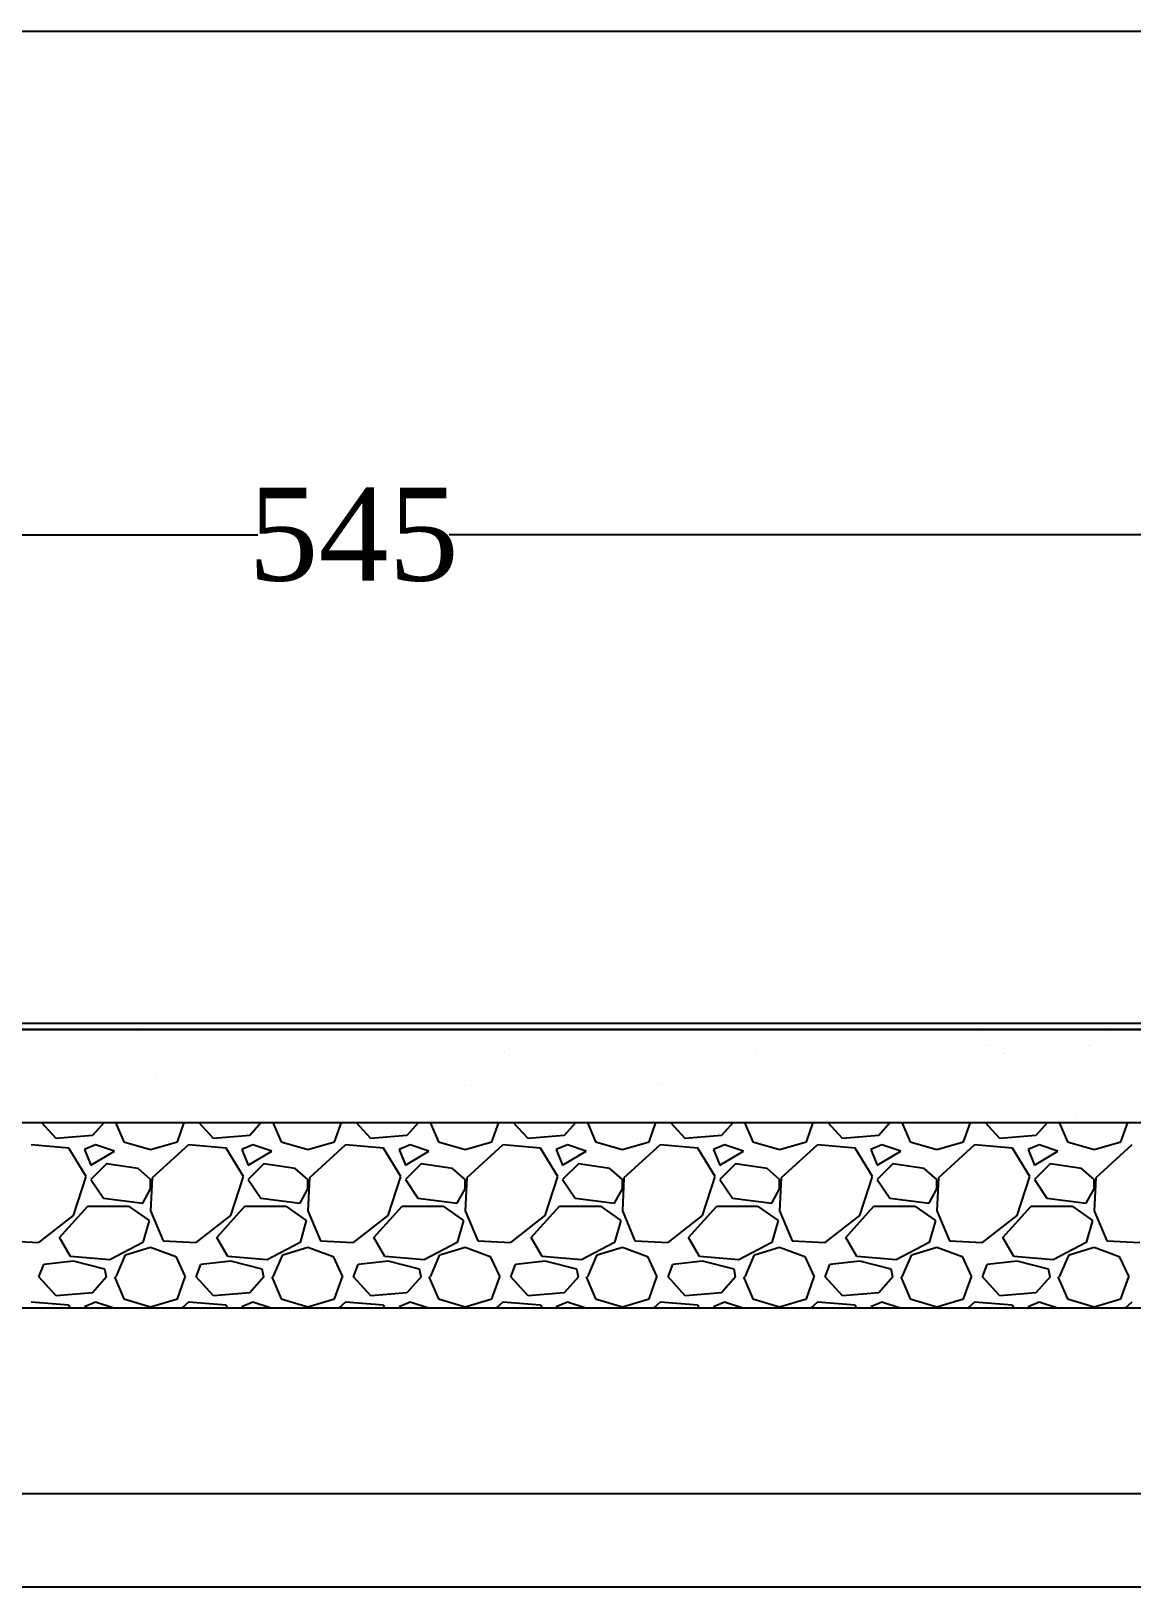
# Model space of a CAD drawing. Header units: centimetres. Extents: x 19229 to 24071, y 10219 to 13664.
# Drawn here: x 22589.1 to 22766.9, y 10557.6 to 10808.9 of the extents above; entities that cross this region are included whole.
import ezdxf

# ---------------------------------------------------------------- set-up
doc = ezdxf.new("R2010")
doc.units = ezdxf.units.CM
doc.layers.get('0').update_dxf_attribs({"linetype": 'CONTINUOUS'})
doc.layers.get('DEFPOINTS').update_dxf_attribs({"linetype": 'CONTINUOUS'})
doc.styles.add('style2', font='times.ttf', dxfattribs={"height": 15})
doc.dimstyles.get("Standard").update_dxf_attribs({"dimtxt": 15, "dimasz": 0.18, "dimexe": 0.18, "dimexo": 0.0625, "dimgap": 0.09, "dimtad": 0, "dimtih": 1, "dimtoh": 1, "dimdec": 0, "dimzin": 0, "dimdsep": 46, "dimtxsty": 'style2', "dimcen": 0.09, "dimadec": 0, "dimazin": 0, "dimtfac": 1, "dimtdec": 0, "dimtofl": 0, "dimtmove": 0, "dimatfit": 3, "dimfxl": 1, "dimtolj": 1, "dimtzin": 0, "dimarcsym": 0})
pattern_1 = [(37.5, (-124.63, 1031.876), (-1.60003, 48.941324), [0, -38.608, 0, -43.18, 0, -41.275]), (7.5, (-124.63, 1031.876), (44.95233, 71.68251), [0, -20.828, 0, -34.798, 0, -13.335]), (327.5, (-155.87, 1031.876), (79.09924, 0.14372), [0, -12.7, 0, -45.72, 0, -59.69]), (317.5, (-155.87, 1031.876), (76.35565, 22.29293), [0, -6.35, 0, -29.972, 0, -34.29])]

# ---------------------------------------------------------------- blocks, each defined once
blk = doc.blocks.new('*D53')
at = {"color": 0, "lineweight": -2, "ltscale": 20, "transparency": 16777216}
for p, q in [((22368.45, 10715.5), (22368.45, 10727.71)), ((22368.63, 10727.53), (22625.71, 10727.53)), ((22913.67, 10727.53), (22656.59, 10727.53)), ((22913.85, 10715.5), (22913.85, 10727.71))]:
    blk.add_line(p, q, dxfattribs=at)
at = {"color": 0, "ltscale": 20, "transparency": 16777216}
for points in [[(22368.63, 10727.56), (22368.63, 10727.5), (22368.45, 10727.53)], [(22913.67, 10727.56), (22913.67, 10727.5), (22913.85, 10727.53)]]:
    blk.add_solid(points, dxfattribs=at)
at = {"layer": 'DEFPOINTS', "color": 0, "ltscale": 20, "transparency": 16777216}
for p in [(22913.85, 10727.53), (22368.45, 10715.44), (22913.85, 10715.44)]:
    blk.add_point(p, dxfattribs=at)
at = {"color": 0, "ltscale": 20, "transparency": 16777216, "insert": (22641.15, 10727.53), "char_height": 15, "attachment_point": 5, "style": 'style2'}
blk.add_mtext('\\A1;545', dxfattribs=at)

msp = doc.modelspace()

# ---------------------------------------------------------------- hatches: boundary and pattern name
h = msp.add_hatch()
h.set_pattern_fill('AR-SAND')
h.set_pattern_definition(pattern_1)
h.paths.add_polyline_path([(22913.85, 10647.63), (22514.95, 10647.63), (22514.95, 10637.63), (22514.95, 10632.63), (22913.85, 10632.63)])
h = msp.add_hatch()
h.set_pattern_fill('AR-SAND')
h.set_pattern_definition(pattern_1)
h.paths.add_polyline_path([(22913.85, 10647.63), (22514.95, 10647.63), (22514.95, 10637.63), (22514.95, 10632.63), (22913.85, 10632.63)])

# ---------------------------------------------------------------- linework, layer by layer
at = {"color": 7, "ltscale": 20}
msp.add_line((21214.07, 10808.88), (22913.85, 10808.88), dxfattribs=at)
at = {"color": 7}
for p, q in [((22912.35, 10648.63), (22422.82, 10648.63)), ((22913.85, 10647.63), (22422.82, 10647.63)), ((22913.85, 10647.63), (22422.82, 10647.63)), ((22422.82, 10647.63), (22913.85, 10647.63)), ((22593.09, 10647.46), (22593.09, 10647.46)), ((22606.09, 10647.39), (22606.09, 10647.39)), ((22650, 10646.11), (22650, 10646.11)), ((22652.64, 10646.46), (22652.64, 10646.46)), ((22656.77, 10647), (22656.77, 10647)), ((22722.61, 10647.02), (22722.61, 10647.02)), ((22742.3, 10647.43), (22742.3, 10647.43)), ((22750.4, 10646.18), (22750.4, 10646.18)), ((22753.04, 10646.53), (22753.04, 10646.53)), ((22757.17, 10647.07), (22757.17, 10647.07)), ((22762.63, 10647.25), (22762.63, 10647.25)), ((22763.57, 10646.4), (22763.57, 10646.4)), ((22601.85, 10644.85), (22601.85, 10644.85)), ((22603.99, 10643.49), (22603.99, 10643.49)), ((22604.17, 10644.84), (22604.17, 10644.84)), ((22617.67, 10644.88), (22617.67, 10644.88)), ((22619.81, 10643.52), (22619.81, 10643.52)), ((22624.49, 10644.67), (22624.49, 10644.67)), ((22625.43, 10643.81), (22625.43, 10643.81)), ((22629.42, 10643.4), (22629.42, 10643.4)), ((22633.49, 10644.91), (22633.49, 10644.91)), ((22635.63, 10643.55), (22635.63, 10643.55)), ((22636.32, 10644.31), (22636.32, 10644.31)), ((22638.97, 10644.66), (22638.97, 10644.66)), ((22643.1, 10645.2), (22643.1, 10645.2)), ((22645.12, 10644.22), (22645.12, 10644.22)), ((22649.31, 10644.94), (22649.31, 10644.94)), ((22651.45, 10643.57), (22651.45, 10643.57)), ((22653.27, 10643.47), (22653.27, 10643.47)), ((22665.13, 10644.97), (22665.13, 10644.97)), ((22665.45, 10644.04), (22665.45, 10644.04)), ((22666.27, 10643.4), (22666.27, 10643.4)), ((22667.27, 10643.6), (22667.27, 10643.6)), ((22679.99, 10643.9), (22679.99, 10643.9)), ((22680.95, 10645), (22680.95, 10645)), ((22683.09, 10643.63), (22683.09, 10643.63)), ((22686.08, 10643.59), (22686.08, 10643.59)), ((22693.29, 10644.07), (22693.29, 10644.07)), ((22696.77, 10645.03), (22696.77, 10645.03)), ((22698.91, 10643.66), (22698.91, 10643.66)), ((22706.28, 10644), (22706.28, 10644)), ((22706.4, 10643.42), (22706.4, 10643.42)), ((22712.59, 10645.05), (22712.59, 10645.05)), ((22714.73, 10643.69), (22714.73, 10643.69)), ((22720, 10644.5), (22720, 10644.5)), ((22728.41, 10645.08), (22728.41, 10645.08)), ((22729.82, 10643.47), (22729.82, 10643.47)), ((22730.55, 10643.72), (22730.55, 10643.72)), ((22733.3, 10644.67), (22733.3, 10644.67)), ((22736.72, 10644.38), (22736.72, 10644.38)), ((22739.37, 10644.73), (22739.37, 10644.73)), ((22743.5, 10645.27), (22743.5, 10645.27)), ((22744.23, 10645.11), (22744.23, 10645.11)), ((22746.3, 10644.61), (22746.3, 10644.61)), ((22746.37, 10643.75), (22746.37, 10643.75)), ((22760.02, 10645.1), (22760.02, 10645.1)), ((22760.05, 10645.14), (22760.05, 10645.14)), ((22762.19, 10643.78), (22762.19, 10643.78)), ((22599.96, 10642.69), (22599.96, 10642.69)), ((22611.62, 10641.06), (22611.62, 10641.06)), ((22613.26, 10642.86), (22613.26, 10642.86)), ((22615.75, 10641.6), (22615.75, 10641.6)), ((22622.65, 10642.51), (22622.65, 10642.51)), ((22625.29, 10642.86), (22625.29, 10642.86)), ((22626.26, 10642.8), (22626.26, 10642.8)), ((22639.98, 10643.3), (22639.98, 10643.3)), ((22666.39, 10643.19), (22666.39, 10643.19)), ((22707.34, 10642.56), (22707.34, 10642.56)), ((22712.02, 10641.13), (22712.02, 10641.13)), ((22716.15, 10641.67), (22716.15, 10641.67)), ((22723.05, 10642.58), (22723.05, 10642.58)), ((22725.69, 10642.93), (22725.69, 10642.93)), ((22727.03, 10642.97), (22727.03, 10642.97)), ((22747.36, 10642.8), (22747.36, 10642.8)), ((22748.29, 10641.94), (22748.29, 10641.94)), ((22595.3, 10638.91), (22595.3, 10638.91)), ((22595.88, 10638.55), (22595.88, 10638.55)), ((22597.94, 10639.26), (22597.94, 10639.26)), ((22602.07, 10639.8), (22602.07, 10639.8)), ((22608.97, 10640.71), (22608.97, 10640.71)), ((22609.22, 10640.21), (22609.22, 10640.21)), ((22610.16, 10639.35), (22610.16, 10639.35)), ((22611.7, 10638.58), (22611.7, 10638.58)), ((22627.52, 10638.6), (22627.52, 10638.6)), ((22629.85, 10639.76), (22629.85, 10639.76)), ((22643.34, 10638.63), (22643.34, 10638.63)), ((22650.18, 10639.58), (22650.18, 10639.58)), ((22651.11, 10638.73), (22651.11, 10638.73)), ((22659.16, 10638.66), (22659.16, 10638.66)), ((22660.14, 10638.7), (22660.14, 10638.7)), ((22670.81, 10639.14), (22670.81, 10639.14)), ((22673.44, 10638.87), (22673.44, 10638.87)), ((22674.98, 10638.69), (22674.98, 10638.69)), ((22686.44, 10638.81), (22686.44, 10638.81)), ((22690.8, 10638.72), (22690.8, 10638.72)), ((22691.13, 10638.96), (22691.13, 10638.96)), ((22695.7, 10638.98), (22695.7, 10638.98)), ((22698.35, 10639.33), (22698.35, 10639.33)), ((22700.16, 10639.3), (22700.16, 10639.3)), ((22702.48, 10639.87), (22702.48, 10639.87)), ((22706.62, 10638.75), (22706.62, 10638.75)), ((22709.38, 10640.78), (22709.38, 10640.78)), ((22711.76, 10638.51), (22711.76, 10638.51)), ((22713.45, 10639.47), (22713.45, 10639.47)), ((22722.44, 10638.78), (22722.44, 10638.78)), ((22726.45, 10639.41), (22726.45, 10639.41)), ((22732.09, 10638.34), (22732.09, 10638.34)), ((22738.26, 10638.81), (22738.26, 10638.81)), ((22740.17, 10639.91), (22740.17, 10639.91)), ((22753.47, 10640.08), (22753.47, 10640.08)), ((22754.08, 10638.83), (22754.08, 10638.83)), ((22766.46, 10640.01), (22766.46, 10640.01)), ((22593.41, 10637.67), (22593.41, 10637.67)), ((22606.41, 10637.61), (22606.41, 10637.61)), ((22620.13, 10638.1), (22620.13, 10638.1)), ((22633.43, 10638.27), (22633.43, 10638.27)), ((22646.42, 10638.21), (22646.42, 10638.21)), ((22675.13, 10636.27), (22675.13, 10636.27)), ((22682.03, 10637.18), (22682.03, 10637.18)), ((22684.67, 10637.53), (22684.67, 10637.53)), ((22688.8, 10638.07), (22688.8, 10638.07)), ((22692.07, 10638.1), (22692.07, 10638.1)), ((22733.02, 10637.48), (22733.02, 10637.48)), ((22752.71, 10637.89), (22752.71, 10637.89)), ((22593.95, 10635.75), (22593.95, 10635.75)), ((22594.89, 10634.89), (22594.89, 10634.89)), ((22614.58, 10635.3), (22614.58, 10635.3)), ((22634.91, 10635.13), (22634.91, 10635.13)), ((22635.84, 10634.27), (22635.84, 10634.27)), ((22640.3, 10633.51), (22640.3, 10633.51)), ((22653.59, 10633.68), (22653.59, 10633.68)), ((22654.68, 10633.58), (22654.68, 10633.58)), ((22655.53, 10634.68), (22655.53, 10634.68)), ((22657.32, 10633.92), (22657.32, 10633.92)), ((22661.45, 10634.47), (22661.45, 10634.47)), ((22666.59, 10633.61), (22666.59, 10633.61)), ((22668.35, 10635.38), (22668.35, 10635.38)), ((22671, 10635.72), (22671, 10635.72)), ((22675.86, 10634.5), (22675.86, 10634.5)), ((22676.8, 10633.64), (22676.8, 10633.64)), ((22680.31, 10634.11), (22680.31, 10634.11)), ((22693.61, 10634.28), (22693.61, 10634.28)), ((22696.49, 10634.05), (22696.49, 10634.05)), ((22706.6, 10634.22), (22706.6, 10634.22)), ((22716.82, 10633.88), (22716.82, 10633.88)), ((22720.32, 10634.71), (22720.32, 10634.71)), ((22733.62, 10634.88), (22733.62, 10634.88)), ((22737.44, 10633.43), (22737.44, 10633.43)), ((22746.62, 10634.82), (22746.62, 10634.82)), ((22755.08, 10633.64), (22755.08, 10633.64)), ((22757.73, 10633.99), (22757.73, 10633.99)), ((22760.34, 10635.31), (22760.34, 10635.31)), ((22761.86, 10634.53), (22761.86, 10634.53)), ((21540.07, 10632.63), (22913.85, 10632.63)), ((22593.13, 10630.03), (22590.75, 10632.63)), ((22600.85, 10632.63), (22598.97, 10630.54)), ((22600.28, 10632.91), (22600.28, 10632.91)), ((22602.72, 10632.63), (22604.05, 10629.52)), ((22612.69, 10629.52), (22613.8, 10632.63)), ((22613.58, 10633.08), (22613.58, 10633.08)), ((22618.53, 10630.03), (22616.15, 10632.63)), ((22626.25, 10632.63), (22624.37, 10630.54)), ((22626.58, 10633.01), (22626.58, 10633.01)), ((22628.12, 10632.63), (22629.45, 10629.52)), ((22638.09, 10629.52), (22639.2, 10632.63)), ((22643.93, 10630.03), (22641.55, 10632.63)), ((22647.78, 10632.67), (22647.78, 10632.67)), ((22651.65, 10632.63), (22649.77, 10630.54)), ((22653.52, 10632.63), (22654.85, 10629.52)), ((22663.49, 10629.52), (22664.6, 10632.63)), ((22669.33, 10630.03), (22666.95, 10632.63)), ((22677.05, 10632.63), (22675.17, 10630.54)), ((22678.92, 10632.63), (22680.25, 10629.52)), ((22688.89, 10629.52), (22690, 10632.63)), ((22694.73, 10630.03), (22692.35, 10632.63)), ((22702.45, 10632.63), (22700.57, 10630.54)), ((22704.32, 10632.63), (22705.65, 10629.52)), ((22714.29, 10629.52), (22715.4, 10632.63)), ((22717.75, 10633.02), (22717.75, 10633.02)), ((22720.13, 10630.03), (22717.75, 10632.63)), ((22727.85, 10632.63), (22725.97, 10630.54)), ((22729.72, 10632.63), (22731.05, 10629.52)), ((22739.69, 10629.52), (22740.8, 10632.63)), ((22745.53, 10630.03), (22743.15, 10632.63)), ((22748.18, 10632.73), (22748.18, 10632.73)), ((22753.25, 10632.63), (22751.37, 10630.54)), ((22755.12, 10632.63), (22756.45, 10629.52)), ((22757.77, 10633.25), (22757.77, 10633.25)), ((22765.09, 10629.52), (22766.2, 10632.63)), ((22595.16, 10628.5), (22589.07, 10629.01)), ((22598.97, 10630.54), (22593.13, 10630.03)), ((22597.96, 10623.93), (22595.16, 10628.5)), ((22599.48, 10629.01), (22597.7, 10628.25)), ((22602.53, 10628), (22599.48, 10629.01)), ((22604.05, 10629.52), (22608.37, 10628.25)), ((22608.37, 10628.25), (22612.69, 10629.52)), ((22614.47, 10629.01), (22608.62, 10623.68)), ((22620.56, 10628.5), (22614.47, 10629.01)), ((22624.37, 10630.54), (22618.53, 10630.03)), ((22623.36, 10623.93), (22620.56, 10628.5)), ((22624.88, 10629.01), (22623.1, 10628.25)), ((22627.93, 10628), (22624.88, 10629.01)), ((22629.45, 10629.52), (22633.77, 10628.25)), ((22633.77, 10628.25), (22638.09, 10629.52)), ((22639.87, 10629.01), (22634.02, 10623.68)), ((22645.96, 10628.5), (22639.87, 10629.01)), ((22649.77, 10630.54), (22643.93, 10630.03)), ((22648.76, 10623.93), (22645.96, 10628.5)), ((22650.28, 10629.01), (22648.5, 10628.25)), ((22653.33, 10628), (22650.28, 10629.01)), ((22654.85, 10629.52), (22659.17, 10628.25)), ((22659.17, 10628.25), (22663.49, 10629.52)), ((22665.27, 10629.01), (22659.42, 10623.68)), ((22671.36, 10628.5), (22665.27, 10629.01)), ((22675.17, 10630.54), (22669.33, 10630.03)), ((22674.16, 10623.93), (22671.36, 10628.5)), ((22675.68, 10629.01), (22673.9, 10628.25)), ((22678.73, 10628), (22675.68, 10629.01)), ((22680.25, 10629.52), (22684.57, 10628.25)), ((22684.57, 10628.25), (22688.89, 10629.52)), ((22690.67, 10629.01), (22684.82, 10623.68)), ((22696.76, 10628.5), (22690.67, 10629.01)), ((22700.57, 10630.54), (22694.73, 10630.03)), ((22699.56, 10623.93), (22696.76, 10628.5)), ((22701.08, 10629.01), (22699.3, 10628.25)), ((22704.13, 10628), (22701.08, 10629.01)), ((22705.65, 10629.52), (22709.97, 10628.25)), ((22709.97, 10628.25), (22714.29, 10629.52)), ((22716.07, 10629.01), (22710.22, 10623.68)), ((22722.16, 10628.5), (22716.07, 10629.01)), ((22725.97, 10630.54), (22720.13, 10630.03)), ((22724.96, 10623.93), (22722.16, 10628.5)), ((22726.48, 10629.01), (22724.7, 10628.25)), ((22729.53, 10628), (22726.48, 10629.01)), ((22731.05, 10629.52), (22735.37, 10628.25)), ((22735.37, 10628.25), (22739.69, 10629.52)), ((22741.47, 10629.01), (22735.62, 10623.68)), ((22747.56, 10628.5), (22741.47, 10629.01)), ((22751.37, 10630.54), (22745.53, 10630.03)), ((22750.36, 10623.93), (22747.56, 10628.5)), ((22751.88, 10629.01), (22750.1, 10628.25)), ((22754.93, 10628), (22751.88, 10629.01)), ((22756.45, 10629.52), (22760.77, 10628.25)), ((22760.77, 10628.25), (22765.09, 10629.52)), ((22766.87, 10629.01), (22761.02, 10623.68)), ((22597.7, 10628.25), (22598.72, 10625.71)), ((22598.72, 10625.71), (22602.53, 10628)), ((22601.26, 10625.96), (22598.72, 10623.42)), ((22606.34, 10625.2), (22601.26, 10625.96)), ((22623.1, 10628.25), (22624.12, 10625.71)), ((22624.12, 10625.71), (22627.93, 10628)), ((22626.66, 10625.96), (22624.12, 10623.42)), ((22631.74, 10625.2), (22626.66, 10625.96)), ((22648.5, 10628.25), (22649.52, 10625.71)), ((22649.52, 10625.71), (22653.33, 10628)), ((22652.06, 10625.96), (22649.52, 10623.42)), ((22657.14, 10625.2), (22652.06, 10625.96)), ((22673.9, 10628.25), (22674.92, 10625.71)), ((22674.92, 10625.71), (22678.73, 10628)), ((22677.46, 10625.96), (22674.92, 10623.42)), ((22682.54, 10625.2), (22677.46, 10625.96)), ((22699.3, 10628.25), (22700.32, 10625.71)), ((22700.32, 10625.71), (22704.13, 10628)), ((22702.86, 10625.96), (22700.32, 10623.42)), ((22707.94, 10625.2), (22702.86, 10625.96)), ((22724.7, 10628.25), (22725.72, 10625.71)), ((22725.72, 10625.71), (22729.53, 10628)), ((22728.26, 10625.96), (22725.72, 10623.42)), ((22733.34, 10625.2), (22728.26, 10625.96)), ((22750.1, 10628.25), (22751.12, 10625.71)), ((22751.12, 10625.71), (22754.93, 10628)), ((22753.66, 10625.96), (22751.12, 10623.42)), ((22758.74, 10625.2), (22753.66, 10625.96)), ((22595.92, 10617.58), (22597.96, 10623.93)), ((22598.72, 10623.42), (22600.75, 10620.38)), ((22608.37, 10623.42), (22606.34, 10625.2)), ((22608.62, 10623.68), (22608.37, 10618.34)), ((22608.37, 10621.9), (22608.37, 10623.42)), ((22621.32, 10617.58), (22623.36, 10623.93)), ((22624.12, 10623.42), (22626.15, 10620.38)), ((22633.77, 10623.42), (22631.74, 10625.2)), ((22634.02, 10623.68), (22633.77, 10618.34)), ((22633.77, 10621.9), (22633.77, 10623.42)), ((22646.72, 10617.58), (22648.76, 10623.93)), ((22649.52, 10623.42), (22651.55, 10620.38)), ((22659.17, 10623.42), (22657.14, 10625.2)), ((22659.42, 10623.68), (22659.17, 10618.34)), ((22659.17, 10621.9), (22659.17, 10623.42)), ((22672.12, 10617.58), (22674.16, 10623.93)), ((22674.92, 10623.42), (22676.95, 10620.38)), ((22684.57, 10623.42), (22682.54, 10625.2)), ((22684.82, 10623.68), (22684.57, 10618.34)), ((22684.57, 10621.9), (22684.57, 10623.42)), ((22697.52, 10617.58), (22699.56, 10623.93)), ((22700.32, 10623.42), (22702.35, 10620.38)), ((22709.97, 10623.42), (22707.94, 10625.2)), ((22710.22, 10623.68), (22709.97, 10618.34)), ((22709.97, 10621.9), (22709.97, 10623.42)), ((22722.92, 10617.58), (22724.96, 10623.93)), ((22725.72, 10623.42), (22727.75, 10620.38)), ((22735.37, 10623.42), (22733.34, 10625.2)), ((22735.62, 10623.68), (22735.37, 10618.34)), ((22735.37, 10621.9), (22735.37, 10623.42)), ((22748.32, 10617.58), (22750.36, 10623.93)), ((22751.12, 10623.42), (22753.15, 10620.38)), ((22760.77, 10623.42), (22758.74, 10625.2)), ((22761.02, 10623.68), (22760.77, 10618.34)), ((22760.77, 10621.9), (22760.77, 10623.42)), ((22607.1, 10619.61), (22608.37, 10621.9)), ((22632.5, 10619.61), (22633.77, 10621.9)), ((22657.9, 10619.61), (22659.17, 10621.9)), ((22683.3, 10619.61), (22684.57, 10621.9)), ((22708.7, 10619.61), (22709.97, 10621.9)), ((22734.1, 10619.61), (22735.37, 10621.9)), ((22759.5, 10619.61), (22760.77, 10621.9)), ((22593.64, 10614.03), (22598.21, 10619.11)), ((22598.21, 10619.11), (22604.81, 10619.11)), ((22600.75, 10620.38), (22607.1, 10619.61)), ((22604.81, 10619.11), (22608.12, 10616.82)), ((22608.37, 10618.34), (22610.4, 10613.52)), ((22619.04, 10614.03), (22623.61, 10619.11)), ((22623.61, 10619.11), (22630.21, 10619.11)), ((22626.15, 10620.38), (22632.5, 10619.61)), ((22630.21, 10619.11), (22633.52, 10616.82)), ((22633.77, 10618.34), (22635.8, 10613.52)), ((22644.44, 10614.03), (22649.01, 10619.11)), ((22649.01, 10619.11), (22655.61, 10619.11)), ((22651.55, 10620.38), (22657.9, 10619.61)), ((22655.61, 10619.11), (22658.92, 10616.82)), ((22659.17, 10618.34), (22661.2, 10613.52)), ((22669.84, 10614.03), (22674.41, 10619.11)), ((22674.41, 10619.11), (22681.01, 10619.11)), ((22676.95, 10620.38), (22683.3, 10619.61)), ((22681.01, 10619.11), (22684.32, 10616.82)), ((22684.57, 10618.34), (22686.6, 10613.52)), ((22695.24, 10614.03), (22699.81, 10619.11)), ((22699.81, 10619.11), (22706.41, 10619.11)), ((22702.35, 10620.38), (22708.7, 10619.61)), ((22706.41, 10619.11), (22709.72, 10616.82)), ((22709.97, 10618.34), (22712, 10613.52)), ((22720.64, 10614.03), (22725.21, 10619.11)), ((22725.21, 10619.11), (22731.81, 10619.11)), ((22727.75, 10620.38), (22734.1, 10619.61)), ((22731.81, 10619.11), (22735.12, 10616.82)), ((22735.37, 10618.34), (22737.4, 10613.52)), ((22746.04, 10614.03), (22750.61, 10619.11)), ((22750.61, 10619.11), (22757.21, 10619.11)), ((22753.15, 10620.38), (22759.5, 10619.61)), ((22757.21, 10619.11), (22760.52, 10616.82)), ((22760.77, 10618.34), (22762.8, 10613.52)), ((22590.34, 10613.26), (22595.92, 10617.58)), ((22608.12, 10616.82), (22607.1, 10613.26)), ((22615.74, 10613.26), (22621.32, 10617.58)), ((22633.52, 10616.82), (22632.5, 10613.26)), ((22641.14, 10613.26), (22646.72, 10617.58)), ((22658.92, 10616.82), (22657.9, 10613.26)), ((22666.54, 10613.26), (22672.12, 10617.58)), ((22684.32, 10616.82), (22683.3, 10613.26)), ((22691.94, 10613.26), (22697.52, 10617.58)), ((22709.72, 10616.82), (22708.7, 10613.26)), ((22717.34, 10613.26), (22722.92, 10617.58)), ((22735.12, 10616.82), (22734.1, 10613.26)), ((22742.74, 10613.26), (22748.32, 10617.58)), ((22760.52, 10616.82), (22759.5, 10613.26)), ((22585, 10613.52), (22590.34, 10613.26)), ((22595.42, 10610.98), (22593.64, 10614.03)), ((22607.1, 10613.26), (22601.77, 10610.47)), ((22610.4, 10613.52), (22615.74, 10613.26)), ((22620.82, 10610.98), (22619.04, 10614.03)), ((22632.5, 10613.26), (22627.17, 10610.47)), ((22635.8, 10613.52), (22641.14, 10613.26)), ((22646.22, 10610.98), (22644.44, 10614.03)), ((22657.9, 10613.26), (22652.57, 10610.47)), ((22661.2, 10613.52), (22666.54, 10613.26)), ((22671.62, 10610.98), (22669.84, 10614.03)), ((22683.3, 10613.26), (22677.97, 10610.47)), ((22686.6, 10613.52), (22691.94, 10613.26)), ((22697.02, 10610.98), (22695.24, 10614.03)), ((22708.7, 10613.26), (22703.37, 10610.47)), ((22712, 10613.52), (22717.34, 10613.26)), ((22722.42, 10610.98), (22720.64, 10614.03)), ((22734.1, 10613.26), (22728.77, 10610.47)), ((22737.4, 10613.52), (22742.74, 10613.26)), ((22747.82, 10610.98), (22746.04, 10614.03)), ((22759.5, 10613.26), (22754.17, 10610.47)), ((22762.8, 10613.52), (22768.14, 10613.26)), ((22601.77, 10610.47), (22595.42, 10610.98)), ((22602.78, 10607.68), (22604.31, 10611.23)), ((22604.31, 10611.23), (22608.37, 10612.5)), ((22608.37, 10612.5), (22612.43, 10610.98)), ((22612.43, 10610.98), (22613.96, 10607.68)), ((22627.17, 10610.47), (22620.82, 10610.98)), ((22628.18, 10607.68), (22629.71, 10611.23)), ((22629.71, 10611.23), (22633.77, 10612.5)), ((22633.77, 10612.5), (22637.83, 10610.98)), ((22637.83, 10610.98), (22639.36, 10607.68)), ((22652.57, 10610.47), (22646.22, 10610.98)), ((22653.58, 10607.68), (22655.11, 10611.23)), ((22655.11, 10611.23), (22659.17, 10612.5)), ((22659.17, 10612.5), (22663.23, 10610.98)), ((22663.23, 10610.98), (22664.76, 10607.68)), ((22677.97, 10610.47), (22671.62, 10610.98)), ((22678.98, 10607.68), (22680.51, 10611.23)), ((22680.51, 10611.23), (22684.57, 10612.5)), ((22684.57, 10612.5), (22688.63, 10610.98)), ((22688.63, 10610.98), (22690.16, 10607.68)), ((22703.37, 10610.47), (22697.02, 10610.98)), ((22704.38, 10607.68), (22705.91, 10611.23)), ((22705.91, 10611.23), (22709.97, 10612.5)), ((22709.97, 10612.5), (22714.03, 10610.98)), ((22714.03, 10610.98), (22715.56, 10607.68)), ((22728.77, 10610.47), (22722.42, 10610.98)), ((22729.78, 10607.68), (22731.31, 10611.23)), ((22731.31, 10611.23), (22735.37, 10612.5)), ((22735.37, 10612.5), (22739.43, 10610.98)), ((22739.43, 10610.98), (22740.96, 10607.68)), ((22754.17, 10610.47), (22747.82, 10610.98)), ((22755.18, 10607.68), (22756.71, 10611.23)), ((22756.71, 10611.23), (22760.77, 10612.5)), ((22760.77, 10612.5), (22764.83, 10610.98)), ((22764.83, 10610.98), (22766.36, 10607.68)), ((22590.34, 10607.68), (22591.1, 10609.71)), ((22595.92, 10610.22), (22591.1, 10609.71)), ((22601, 10608.95), (22595.92, 10610.22)), ((22601.26, 10607.68), (22601, 10608.95)), ((22615.74, 10607.68), (22616.5, 10609.71)), ((22621.32, 10610.22), (22616.5, 10609.71)), ((22626.4, 10608.95), (22621.32, 10610.22)), ((22626.66, 10607.68), (22626.4, 10608.95)), ((22641.14, 10607.68), (22641.9, 10609.71)), ((22646.72, 10610.22), (22641.9, 10609.71)), ((22651.8, 10608.95), (22646.72, 10610.22)), ((22652.06, 10607.68), (22651.8, 10608.95)), ((22666.54, 10607.68), (22667.3, 10609.71)), ((22672.12, 10610.22), (22667.3, 10609.71)), ((22677.2, 10608.95), (22672.12, 10610.22)), ((22677.46, 10607.68), (22677.2, 10608.95)), ((22691.94, 10607.68), (22692.7, 10609.71)), ((22697.52, 10610.22), (22692.7, 10609.71)), ((22702.6, 10608.95), (22697.52, 10610.22)), ((22702.86, 10607.68), (22702.6, 10608.95)), ((22717.34, 10607.68), (22718.1, 10609.71)), ((22722.92, 10610.22), (22718.1, 10609.71)), ((22728, 10608.95), (22722.92, 10610.22)), ((22728.26, 10607.68), (22728, 10608.95)), ((22742.74, 10607.68), (22743.5, 10609.71)), ((22748.32, 10610.22), (22743.5, 10609.71)), ((22753.4, 10608.95), (22748.32, 10610.22)), ((22753.66, 10607.68), (22753.4, 10608.95)), ((22593.13, 10604.63), (22590.34, 10607.68)), ((22601.26, 10607.68), (22598.97, 10605.14)), ((22602.53, 10607.68), (22604.05, 10604.12)), ((22612.69, 10604.12), (22613.96, 10607.68)), ((22618.53, 10604.63), (22615.74, 10607.68)), ((22626.66, 10607.68), (22624.37, 10605.14)), ((22627.93, 10607.68), (22629.45, 10604.12)), ((22638.09, 10604.12), (22639.36, 10607.68)), ((22643.93, 10604.63), (22641.14, 10607.68)), ((22652.06, 10607.68), (22649.77, 10605.14)), ((22653.33, 10607.68), (22654.85, 10604.12)), ((22663.49, 10604.12), (22664.76, 10607.68)), ((22669.33, 10604.63), (22666.54, 10607.68)), ((22677.46, 10607.68), (22675.17, 10605.14)), ((22678.73, 10607.68), (22680.25, 10604.12)), ((22688.89, 10604.12), (22690.16, 10607.68)), ((22694.73, 10604.63), (22691.94, 10607.68)), ((22702.86, 10607.68), (22700.57, 10605.14)), ((22704.13, 10607.68), (22705.65, 10604.12)), ((22714.29, 10604.12), (22715.56, 10607.68)), ((22720.13, 10604.63), (22717.34, 10607.68)), ((22728.26, 10607.68), (22725.97, 10605.14)), ((22729.53, 10607.68), (22731.05, 10604.12)), ((22739.69, 10604.12), (22740.96, 10607.68)), ((22745.53, 10604.63), (22742.74, 10607.68)), ((22753.66, 10607.68), (22751.37, 10605.14)), ((22754.93, 10607.68), (22756.45, 10604.12)), ((22765.09, 10604.12), (22766.36, 10607.68)), ((22595.16, 10603.1), (22589.07, 10603.61)), ((22598.97, 10605.14), (22593.13, 10604.63)), ((22599.48, 10603.61), (22597.7, 10602.85)), ((22602.44, 10602.63), (22599.48, 10603.61)), ((22604.05, 10604.12), (22608.37, 10602.85)), ((22608.37, 10602.85), (22612.69, 10604.12)), ((22614.47, 10603.61), (22613.39, 10602.63)), ((22620.56, 10603.1), (22614.47, 10603.61)), ((22624.37, 10605.14), (22618.53, 10604.63)), ((22624.88, 10603.61), (22623.1, 10602.85)), ((22627.84, 10602.63), (22624.88, 10603.61)), ((22629.45, 10604.12), (22633.77, 10602.85)), ((22633.77, 10602.85), (22638.09, 10604.12)), ((22639.87, 10603.61), (22638.79, 10602.63)), ((22645.96, 10603.1), (22639.87, 10603.61)), ((22649.77, 10605.14), (22643.93, 10604.63)), ((22650.28, 10603.61), (22648.5, 10602.85)), ((22653.24, 10602.63), (22650.28, 10603.61)), ((22654.85, 10604.12), (22659.17, 10602.85)), ((22659.17, 10602.85), (22663.49, 10604.12)), ((22665.27, 10603.61), (22664.19, 10602.63)), ((22671.36, 10603.1), (22665.27, 10603.61)), ((22675.17, 10605.14), (22669.33, 10604.63)), ((22675.68, 10603.61), (22673.9, 10602.85)), ((22678.64, 10602.63), (22675.68, 10603.61)), ((22680.25, 10604.12), (22684.57, 10602.85)), ((22684.57, 10602.85), (22688.89, 10604.12)), ((22690.67, 10603.61), (22689.59, 10602.63)), ((22696.76, 10603.1), (22690.67, 10603.61)), ((22700.57, 10605.14), (22694.73, 10604.63)), ((22701.08, 10603.61), (22699.3, 10602.85)), ((22704.04, 10602.63), (22701.08, 10603.61)), ((22705.65, 10604.12), (22709.97, 10602.85)), ((22709.97, 10602.85), (22714.29, 10604.12)), ((22716.07, 10603.61), (22714.99, 10602.63)), ((22722.16, 10603.1), (22716.07, 10603.61)), ((22725.97, 10605.14), (22720.13, 10604.63)), ((22726.48, 10603.61), (22724.7, 10602.85)), ((22729.44, 10602.63), (22726.48, 10603.61)), ((22731.05, 10604.12), (22735.37, 10602.85)), ((22735.37, 10602.85), (22739.69, 10604.12)), ((22741.47, 10603.61), (22740.39, 10602.63)), ((22747.56, 10603.1), (22741.47, 10603.61)), ((22751.37, 10605.14), (22745.53, 10604.63)), ((22751.88, 10603.61), (22750.1, 10602.85)), ((22754.84, 10602.63), (22751.88, 10603.61)), ((22756.45, 10604.12), (22760.77, 10602.85)), ((22760.77, 10602.85), (22765.09, 10604.12)), ((22766.87, 10603.61), (22765.79, 10602.63)), ((22938.85, 10602.63), (22422.82, 10602.63)), ((22595.45, 10602.63), (22595.16, 10603.1)), ((22597.7, 10602.85), (22597.79, 10602.63)), ((22620.85, 10602.63), (22620.56, 10603.1)), ((22623.1, 10602.85), (22623.19, 10602.63)), ((22646.25, 10602.63), (22645.96, 10603.1)), ((22648.5, 10602.85), (22648.59, 10602.63)), ((22671.65, 10602.63), (22671.36, 10603.1)), ((22673.9, 10602.85), (22673.99, 10602.63)), ((22697.05, 10602.63), (22696.76, 10603.1)), ((22699.3, 10602.85), (22699.39, 10602.63)), ((22722.45, 10602.63), (22722.16, 10603.1)), ((22724.7, 10602.85), (22724.79, 10602.63)), ((22747.85, 10602.63), (22747.56, 10603.1)), ((22750.1, 10602.85), (22750.19, 10602.63)), ((23517.64, 10572.63), (22524.95, 10572.63)), ((22509.95, 10557.63), (23517.64, 10557.63))]:
    msp.add_line(p, q, dxfattribs=at)

# ---------------------------------------------------------------- dimensions: what is measured, and where the dimension line sits
at = {"color": 7, "ltscale": 20}
dim = msp.add_linear_dim(base=(22913.85, 10727.53), p1=(22368.45, 10715.44), p2=(22913.85, 10715.44), dimstyle='Standard', dxfattribs=at)
dim.commit()
dim.dimension.update_dxf_attribs({"geometry": '*D53', "text_midpoint": (22641.15, 10727.53)})

doc.saveas('drawing.dxf')
